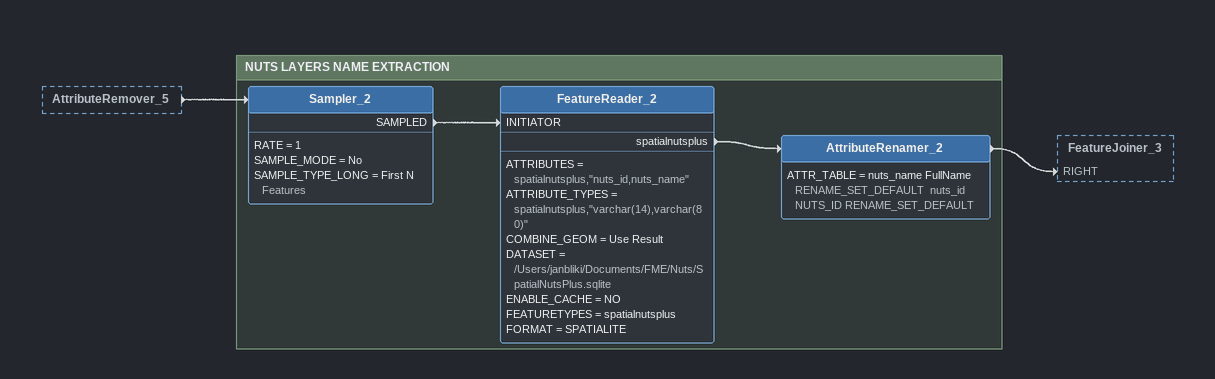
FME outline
AttributeRemover_5 [outside]
    -> Sampler_2

Bookmark: NUTS LAYERS NAME EXTRACTION
Sampler_2
    RATE = 1
    SAMPLE_MODE = No
    SAMPLE_TYPE_LONG = First N Features
    SAMPLED -> FeatureReader_2 [INITIATOR]
FeatureReader_2
    ATTRIBUTES = spatialnutsplus,"nuts_id,nuts_name"
    ATTRIBUTE_TYPES = spatialnutsplus,"varchar(14),varchar(80)"
    COMBINE_GEOM = Use Result
    DATASET = /Users/janbliki/Documents/FME/Nuts/SpatialNutsPlus.sqlite
    ENABLE_CACHE = NO
    FEATURETYPES = spatialnutsplus
    FORMAT = SPATIALITE
    spatialnutsplus -> AttributeRenamer_2
AttributeRenamer_2
    ATTR_TABLE = nuts_name FullName RENAME_SET_DEFAULT  nuts_id NUTS_ID RENAME_SET_DEFAULT
    -> FeatureJoiner_3 [RIGHT]
